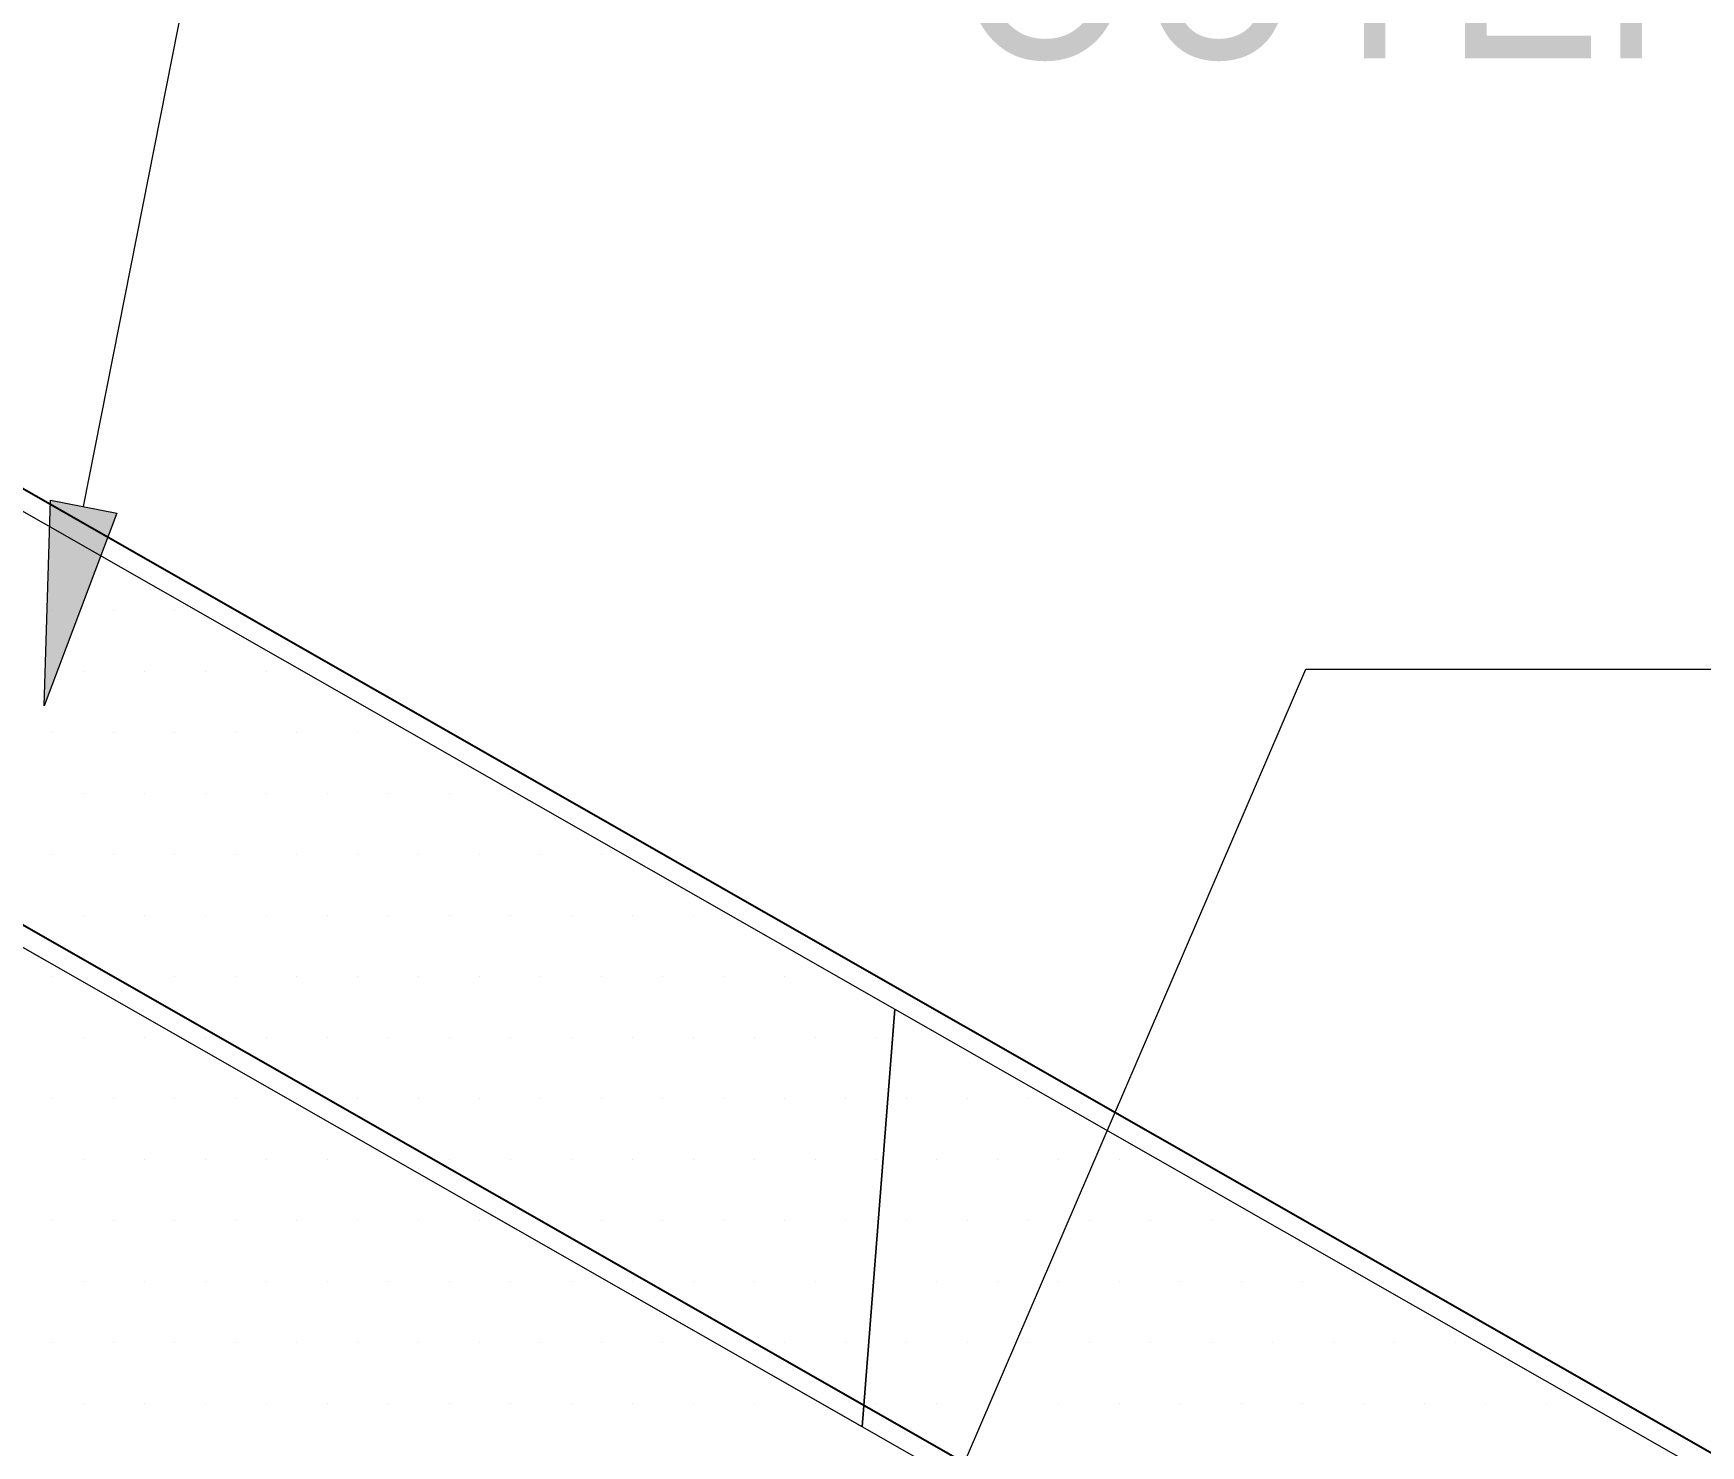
# Model space of a CAD drawing. Header units: inches. Extents: x -20.7 to 75.7, y -15.1 to 19.1.
# Drawn here: x -17.102 to -16.589, y -1.469 to -1.035 of the extents above; entities that cross this region are included whole.
import ezdxf

# ---------------------------------------------------------------- set-up
doc = ezdxf.new("R2010")
doc.units = ezdxf.units.IN
doc.header["$MEASUREMENT"] = 0
for name, color, linetype, lineweight in [('.ATI-HATCH', 7, 'Continuous', 0), ('.ATI-TEXT', 7, 'Continuous', 0), ('G-ANNO-TTLB', 7, 'Continuous', 0), ('TYVEK', 7, 'Continuous', 0)]:
    doc.layers.add(name, color=color, linetype=linetype, lineweight=lineweight)

# ---------------------------------------------------------------- blocks, each defined once
blk = doc.blocks.new('Block_403')
at = {"layer": '.ATI-TEXT', "true_color": 0x000000, "transparency": 33554687}
h = blk.add_hatch(color=18, dxfattribs=at)
h.dxf.hatch_style = 2
h.paths.add_polyline_path([(-17.07599, -1.18263), (-17.09831, -1.24195), (-17.09643, -1.1786)])
at = {"layer": '.ATI-TEXT', "color": 18, "lineweight": 0, "true_color": 0x000000}
blk.add_line((-17.08621, -1.18062), (-17.05289, -1.01179), dxfattribs=at)
at = {"layer": '.ATI-TEXT'}
blk.add_lwpolyline([(-17.07599, -1.18263), (-17.09831, -1.24195), (-17.09643, -1.1786), (-17.09643, -1.1786)], close=True, dxfattribs=at)
at = {"layer": '.ATI-TEXT', "insert": (-16.81826, -1.04362), "char_height": 0.2, "attachment_point": 7}
blk.add_mtext('\\C18;\\c0;\\FArial Narrow|b0|i0|c1;\\H0.062519;\\W1.000000;OUTER RELEASE PAPER', dxfattribs=at)
blk = doc.blocks.new('Block_404')
at = {"layer": '.ATI-TEXT', "color": 18, "lineweight": 0, "true_color": 0x000000}
for p, q in [((-16.83919, -1.53044), (-16.71019, -1.23066)), ((-16.71019, -1.23066), (-16.50322, -1.23066))]:
    blk.add_line(p, q, dxfattribs=at)
blk = doc.blocks.new('Block_501')
at = {"layer": '.ATI-HATCH'}
for points, knots in [([(-17.73611, -0.82163), (-17.73611, -0.82163), (-17.85279, -0.88913), (-17.85279, -0.88913), (-17.85279, -0.88913), (-16.84666, -1.46365), (-16.84666, -1.46365), (-16.84666, -1.46365), (-16.83667, -1.33523), (-16.83667, -1.33523), (-16.83667, -1.33523), (-17.73611, -0.82163), (-17.73611, -0.82163)], [0, 0, 0, 0, 1, 1, 1, 2, 2, 2, 3, 3, 3, 4, 4, 4, 4]), ([(-17.85279, -0.88913), (-17.85279, -0.88913), (-17.96947, -0.95664), (-17.96947, -0.95664), (-17.96947, -0.95664), (-18.08615, -1.02414), (-18.08615, -1.02414), (-18.08615, -1.02414), (-16.21898, -2.09033), (-16.21898, -2.09033), (-16.21898, -2.09033), (-15.98562, -1.95532), (-15.98562, -1.95532), (-15.98562, -1.95532), (-17.85279, -0.88913), (-17.85279, -0.88913)], [0, 0, 0, 0, 1, 1, 1, 2, 2, 2, 3, 3, 3, 4, 4, 4, 5, 5, 5, 5]), ([(-16.83667, -1.33523), (-16.83667, -1.33523), (-16.84666, -1.46365), (-16.84666, -1.46365), (-16.84666, -1.46365), (-16.24635, -1.80644), (-16.24635, -1.80644), (-16.24635, -1.80644), (-16.23636, -1.67801), (-16.23636, -1.67801), (-16.23636, -1.67801), (-16.83667, -1.33523), (-16.83667, -1.33523)], [0, 0, 0, 0, 1, 1, 1, 2, 2, 2, 3, 3, 3, 4, 4, 4, 4])]:
    blk.add_open_spline(points, degree=3, knots=knots, dxfattribs=at)
at = {"layer": '.ATI-HATCH', "color": 8, "lineweight": 0, "true_color": 0x818080}
for points in [[(-17.08626, -1.19398), (-17.08626, -1.19398), (-17.08626, -1.19398), (-17.08626, -1.19398)], [(-17.09564, -1.21273), (-17.09564, -1.21273), (-17.09564, -1.21273), (-17.09564, -1.21273)], [(-17.07688, -1.21273), (-17.07688, -1.21273), (-17.07688, -1.21273), (-17.07688, -1.21273)], [(-17.05812, -1.21273), (-17.05812, -1.21273), (-17.05812, -1.21273), (-17.05812, -1.21273)], [(-17.08626, -1.23149), (-17.08626, -1.23149), (-17.08626, -1.23149), (-17.08626, -1.23149)], [(-17.0675, -1.23149), (-17.0675, -1.23149), (-17.0675, -1.23149), (-17.0675, -1.23149)], [(-17.04875, -1.23149), (-17.04875, -1.23149), (-17.04875, -1.23149), (-17.04875, -1.23149)], [(-17.02999, -1.23149), (-17.02999, -1.23149), (-17.02999, -1.23149), (-17.02999, -1.23149)], [(-17.09564, -1.25024), (-17.09564, -1.25024), (-17.09564, -1.25024), (-17.09564, -1.25024)], [(-17.07688, -1.25024), (-17.07688, -1.25024), (-17.07688, -1.25024), (-17.07688, -1.25024)], [(-17.05812, -1.25024), (-17.05812, -1.25024), (-17.05812, -1.25024), (-17.05812, -1.25024)], [(-17.03937, -1.25024), (-17.03937, -1.25024), (-17.03937, -1.25024), (-17.03937, -1.25024)], [(-17.02061, -1.25024), (-17.02061, -1.25024), (-17.02061, -1.25024), (-17.02061, -1.25024)], [(-17.00186, -1.25024), (-17.00186, -1.25024), (-17.00186, -1.25024), (-17.00186, -1.25024)], [(-17.08626, -1.269), (-17.08626, -1.269), (-17.08626, -1.269), (-17.08626, -1.269)], [(-17.0675, -1.269), (-17.0675, -1.269), (-17.0675, -1.269), (-17.0675, -1.269)], [(-17.04875, -1.269), (-17.04875, -1.269), (-17.04875, -1.269), (-17.04875, -1.269)], [(-17.02999, -1.269), (-17.02999, -1.269), (-17.02999, -1.269), (-17.02999, -1.269)], [(-17.01124, -1.269), (-17.01124, -1.269), (-17.01124, -1.269), (-17.01124, -1.269)], [(-16.99248, -1.269), (-16.99248, -1.269), (-16.99248, -1.269), (-16.99248, -1.269)], [(-16.97372, -1.269), (-16.97372, -1.269), (-16.97372, -1.269), (-16.97372, -1.269)], [(-16.95497, -1.269), (-16.95497, -1.269), (-16.95497, -1.269), (-16.95497, -1.269)], [(-17.09564, -1.28775), (-17.09564, -1.28775), (-17.09564, -1.28775), (-17.09564, -1.28775)], [(-17.07688, -1.28775), (-17.07688, -1.28775), (-17.07688, -1.28775), (-17.07688, -1.28775)], [(-17.05812, -1.28775), (-17.05812, -1.28775), (-17.05812, -1.28775), (-17.05812, -1.28775)], [(-17.03937, -1.28775), (-17.03937, -1.28775), (-17.03937, -1.28775), (-17.03937, -1.28775)], [(-17.02061, -1.28775), (-17.02061, -1.28775), (-17.02061, -1.28775), (-17.02061, -1.28775)], [(-17.00186, -1.28775), (-17.00186, -1.28775), (-17.00186, -1.28775), (-17.00186, -1.28775)], [(-16.9831, -1.28775), (-16.9831, -1.28775), (-16.9831, -1.28775), (-16.9831, -1.28775)], [(-16.96435, -1.28775), (-16.96435, -1.28775), (-16.96435, -1.28775), (-16.96435, -1.28775)], [(-16.94559, -1.28775), (-16.94559, -1.28775), (-16.94559, -1.28775), (-16.94559, -1.28775)], [(-16.92684, -1.28775), (-16.92684, -1.28775), (-16.92684, -1.28775), (-16.92684, -1.28775)], [(-17.08626, -1.30651), (-17.08626, -1.30651), (-17.08626, -1.30651), (-17.08626, -1.30651)], [(-17.0675, -1.30651), (-17.0675, -1.30651), (-17.0675, -1.30651), (-17.0675, -1.30651)], [(-17.04875, -1.30651), (-17.04875, -1.30651), (-17.04875, -1.30651), (-17.04875, -1.30651)], [(-17.02999, -1.30651), (-17.02999, -1.30651), (-17.02999, -1.30651), (-17.02999, -1.30651)], [(-17.01124, -1.30651), (-17.01124, -1.30651), (-17.01124, -1.30651), (-17.01124, -1.30651)], [(-16.99248, -1.30651), (-16.99248, -1.30651), (-16.99248, -1.30651), (-16.99248, -1.30651)], [(-16.97372, -1.30651), (-16.97372, -1.30651), (-16.97372, -1.30651), (-16.97372, -1.30651)], [(-16.95497, -1.30651), (-16.95497, -1.30651), (-16.95497, -1.30651), (-16.95497, -1.30651)], [(-16.93621, -1.30651), (-16.93621, -1.30651), (-16.93621, -1.30651), (-16.93621, -1.30651)], [(-16.91746, -1.30651), (-16.91746, -1.30651), (-16.91746, -1.30651), (-16.91746, -1.30651)], [(-16.8987, -1.30651), (-16.8987, -1.30651), (-16.8987, -1.30651), (-16.8987, -1.30651)], [(-17.09564, -1.32527), (-17.09564, -1.32527), (-17.09564, -1.32527), (-17.09564, -1.32527)], [(-17.07688, -1.32527), (-17.07688, -1.32527), (-17.07688, -1.32527), (-17.07688, -1.32527)], [(-17.05812, -1.32527), (-17.05812, -1.32527), (-17.05812, -1.32527), (-17.05812, -1.32527)], [(-17.03937, -1.32527), (-17.03937, -1.32527), (-17.03937, -1.32527), (-17.03937, -1.32527)], [(-17.02061, -1.32527), (-17.02061, -1.32527), (-17.02061, -1.32527), (-17.02061, -1.32527)], [(-17.00186, -1.32527), (-17.00186, -1.32527), (-17.00186, -1.32527), (-17.00186, -1.32527)], [(-16.9831, -1.32527), (-16.9831, -1.32527), (-16.9831, -1.32527), (-16.9831, -1.32527)], [(-16.96435, -1.32527), (-16.96435, -1.32527), (-16.96435, -1.32527), (-16.96435, -1.32527)], [(-16.94559, -1.32527), (-16.94559, -1.32527), (-16.94559, -1.32527), (-16.94559, -1.32527)], [(-16.92684, -1.32527), (-16.92684, -1.32527), (-16.92684, -1.32527), (-16.92684, -1.32527)], [(-16.90808, -1.32527), (-16.90808, -1.32527), (-16.90808, -1.32527), (-16.90808, -1.32527)], [(-16.88932, -1.32527), (-16.88932, -1.32527), (-16.88932, -1.32527), (-16.88932, -1.32527)], [(-16.87057, -1.32527), (-16.87057, -1.32527), (-16.87057, -1.32527), (-16.87057, -1.32527)], [(-17.08626, -1.34402), (-17.08626, -1.34402), (-17.08626, -1.34402), (-17.08626, -1.34402)], [(-17.0675, -1.34402), (-17.0675, -1.34402), (-17.0675, -1.34402), (-17.0675, -1.34402)], [(-17.04875, -1.34402), (-17.04875, -1.34402), (-17.04875, -1.34402), (-17.04875, -1.34402)], [(-17.02999, -1.34402), (-17.02999, -1.34402), (-17.02999, -1.34402), (-17.02999, -1.34402)], [(-17.01124, -1.34402), (-17.01124, -1.34402), (-17.01124, -1.34402), (-17.01124, -1.34402)], [(-16.99248, -1.34402), (-16.99248, -1.34402), (-16.99248, -1.34402), (-16.99248, -1.34402)], [(-16.97372, -1.34402), (-16.97372, -1.34402), (-16.97372, -1.34402), (-16.97372, -1.34402)], [(-16.95497, -1.34402), (-16.95497, -1.34402), (-16.95497, -1.34402), (-16.95497, -1.34402)], [(-16.93621, -1.34402), (-16.93621, -1.34402), (-16.93621, -1.34402), (-16.93621, -1.34402)], [(-16.91746, -1.34402), (-16.91746, -1.34402), (-16.91746, -1.34402), (-16.91746, -1.34402)], [(-16.8987, -1.34402), (-16.8987, -1.34402), (-16.8987, -1.34402), (-16.8987, -1.34402)], [(-16.87995, -1.34402), (-16.87995, -1.34402), (-16.87995, -1.34402), (-16.87995, -1.34402)], [(-16.86119, -1.34402), (-16.86119, -1.34402), (-16.86119, -1.34402), (-16.86119, -1.34402)], [(-16.84243, -1.34402), (-16.84243, -1.34402), (-16.84243, -1.34402), (-16.84243, -1.34402)], [(-16.82368, -1.34402), (-16.82368, -1.34402), (-16.82368, -1.34402), (-16.82368, -1.34402)], [(-17.09564, -1.36278), (-17.09564, -1.36278), (-17.09564, -1.36278), (-17.09564, -1.36278)], [(-17.07688, -1.36278), (-17.07688, -1.36278), (-17.07688, -1.36278), (-17.07688, -1.36278)], [(-17.05812, -1.36278), (-17.05812, -1.36278), (-17.05812, -1.36278), (-17.05812, -1.36278)], [(-17.03937, -1.36278), (-17.03937, -1.36278), (-17.03937, -1.36278), (-17.03937, -1.36278)], [(-17.02061, -1.36278), (-17.02061, -1.36278), (-17.02061, -1.36278), (-17.02061, -1.36278)], [(-17.00186, -1.36278), (-17.00186, -1.36278), (-17.00186, -1.36278), (-17.00186, -1.36278)], [(-16.9831, -1.36278), (-16.9831, -1.36278), (-16.9831, -1.36278), (-16.9831, -1.36278)], [(-16.96435, -1.36278), (-16.96435, -1.36278), (-16.96435, -1.36278), (-16.96435, -1.36278)], [(-16.94559, -1.36278), (-16.94559, -1.36278), (-16.94559, -1.36278), (-16.94559, -1.36278)], [(-16.92684, -1.36278), (-16.92684, -1.36278), (-16.92684, -1.36278), (-16.92684, -1.36278)], [(-16.90808, -1.36278), (-16.90808, -1.36278), (-16.90808, -1.36278), (-16.90808, -1.36278)], [(-16.88932, -1.36278), (-16.88932, -1.36278), (-16.88932, -1.36278), (-16.88932, -1.36278)], [(-16.87057, -1.36278), (-16.87057, -1.36278), (-16.87057, -1.36278), (-16.87057, -1.36278)], [(-16.85181, -1.36278), (-16.85181, -1.36278), (-16.85181, -1.36278), (-16.85181, -1.36278)], [(-16.83306, -1.36278), (-16.83306, -1.36278), (-16.83306, -1.36278), (-16.83306, -1.36278)], [(-16.8143, -1.36278), (-16.8143, -1.36278), (-16.8143, -1.36278), (-16.8143, -1.36278)], [(-16.79555, -1.36278), (-16.79555, -1.36278), (-16.79555, -1.36278), (-16.79555, -1.36278)], [(-17.08626, -1.38153), (-17.08626, -1.38153), (-17.08626, -1.38153), (-17.08626, -1.38153)], [(-17.0675, -1.38153), (-17.0675, -1.38153), (-17.0675, -1.38153), (-17.0675, -1.38153)], [(-17.04875, -1.38153), (-17.04875, -1.38153), (-17.04875, -1.38153), (-17.04875, -1.38153)], [(-17.02999, -1.38153), (-17.02999, -1.38153), (-17.02999, -1.38153), (-17.02999, -1.38153)], [(-17.01124, -1.38153), (-17.01124, -1.38153), (-17.01124, -1.38153), (-17.01124, -1.38153)], [(-16.99248, -1.38153), (-16.99248, -1.38153), (-16.99248, -1.38153), (-16.99248, -1.38153)], [(-16.97372, -1.38153), (-16.97372, -1.38153), (-16.97372, -1.38153), (-16.97372, -1.38153)], [(-16.95497, -1.38153), (-16.95497, -1.38153), (-16.95497, -1.38153), (-16.95497, -1.38153)], [(-16.93621, -1.38153), (-16.93621, -1.38153), (-16.93621, -1.38153), (-16.93621, -1.38153)], [(-16.91746, -1.38153), (-16.91746, -1.38153), (-16.91746, -1.38153), (-16.91746, -1.38153)], [(-16.8987, -1.38153), (-16.8987, -1.38153), (-16.8987, -1.38153), (-16.8987, -1.38153)], [(-16.87995, -1.38153), (-16.87995, -1.38153), (-16.87995, -1.38153), (-16.87995, -1.38153)], [(-16.86119, -1.38153), (-16.86119, -1.38153), (-16.86119, -1.38153), (-16.86119, -1.38153)], [(-16.84243, -1.38153), (-16.84243, -1.38153), (-16.84243, -1.38153), (-16.84243, -1.38153)], [(-16.82368, -1.38153), (-16.82368, -1.38153), (-16.82368, -1.38153), (-16.82368, -1.38153)], [(-16.80492, -1.38153), (-16.80492, -1.38153), (-16.80492, -1.38153), (-16.80492, -1.38153)], [(-16.78617, -1.38153), (-16.78617, -1.38153), (-16.78617, -1.38153), (-16.78617, -1.38153)], [(-16.76741, -1.38153), (-16.76741, -1.38153), (-16.76741, -1.38153), (-16.76741, -1.38153)], [(-17.09564, -1.40029), (-17.09564, -1.40029), (-17.09564, -1.40029), (-17.09564, -1.40029)], [(-17.07688, -1.40029), (-17.07688, -1.40029), (-17.07688, -1.40029), (-17.07688, -1.40029)], [(-17.05812, -1.40029), (-17.05812, -1.40029), (-17.05812, -1.40029), (-17.05812, -1.40029)], [(-17.03937, -1.40029), (-17.03937, -1.40029), (-17.03937, -1.40029), (-17.03937, -1.40029)], [(-17.02061, -1.40029), (-17.02061, -1.40029), (-17.02061, -1.40029), (-17.02061, -1.40029)], [(-17.00186, -1.40029), (-17.00186, -1.40029), (-17.00186, -1.40029), (-17.00186, -1.40029)], [(-16.9831, -1.40029), (-16.9831, -1.40029), (-16.9831, -1.40029), (-16.9831, -1.40029)], [(-16.96435, -1.40029), (-16.96435, -1.40029), (-16.96435, -1.40029), (-16.96435, -1.40029)], [(-16.94559, -1.40029), (-16.94559, -1.40029), (-16.94559, -1.40029), (-16.94559, -1.40029)], [(-16.92684, -1.40029), (-16.92684, -1.40029), (-16.92684, -1.40029), (-16.92684, -1.40029)], [(-16.90808, -1.40029), (-16.90808, -1.40029), (-16.90808, -1.40029), (-16.90808, -1.40029)], [(-16.88932, -1.40029), (-16.88932, -1.40029), (-16.88932, -1.40029), (-16.88932, -1.40029)], [(-16.87057, -1.40029), (-16.87057, -1.40029), (-16.87057, -1.40029), (-16.87057, -1.40029)], [(-16.85181, -1.40029), (-16.85181, -1.40029), (-16.85181, -1.40029), (-16.85181, -1.40029)], [(-16.83306, -1.40029), (-16.83306, -1.40029), (-16.83306, -1.40029), (-16.83306, -1.40029)], [(-16.8143, -1.40029), (-16.8143, -1.40029), (-16.8143, -1.40029), (-16.8143, -1.40029)], [(-16.79555, -1.40029), (-16.79555, -1.40029), (-16.79555, -1.40029), (-16.79555, -1.40029)], [(-16.77679, -1.40029), (-16.77679, -1.40029), (-16.77679, -1.40029), (-16.77679, -1.40029)], [(-16.75803, -1.40029), (-16.75803, -1.40029), (-16.75803, -1.40029), (-16.75803, -1.40029)], [(-16.73928, -1.40029), (-16.73928, -1.40029), (-16.73928, -1.40029), (-16.73928, -1.40029)], [(-17.08626, -1.41904), (-17.08626, -1.41904), (-17.08626, -1.41904), (-17.08626, -1.41904)], [(-17.0675, -1.41904), (-17.0675, -1.41904), (-17.0675, -1.41904), (-17.0675, -1.41904)], [(-17.04875, -1.41904), (-17.04875, -1.41904), (-17.04875, -1.41904), (-17.04875, -1.41904)], [(-17.02999, -1.41904), (-17.02999, -1.41904), (-17.02999, -1.41904), (-17.02999, -1.41904)], [(-17.01124, -1.41904), (-17.01124, -1.41904), (-17.01124, -1.41904), (-17.01124, -1.41904)], [(-16.99248, -1.41904), (-16.99248, -1.41904), (-16.99248, -1.41904), (-16.99248, -1.41904)], [(-16.97372, -1.41904), (-16.97372, -1.41904), (-16.97372, -1.41904), (-16.97372, -1.41904)], [(-16.95497, -1.41904), (-16.95497, -1.41904), (-16.95497, -1.41904), (-16.95497, -1.41904)], [(-16.93621, -1.41904), (-16.93621, -1.41904), (-16.93621, -1.41904), (-16.93621, -1.41904)], [(-16.91746, -1.41904), (-16.91746, -1.41904), (-16.91746, -1.41904), (-16.91746, -1.41904)], [(-16.8987, -1.41904), (-16.8987, -1.41904), (-16.8987, -1.41904), (-16.8987, -1.41904)], [(-16.87995, -1.41904), (-16.87995, -1.41904), (-16.87995, -1.41904), (-16.87995, -1.41904)], [(-16.86119, -1.41904), (-16.86119, -1.41904), (-16.86119, -1.41904), (-16.86119, -1.41904)], [(-16.84243, -1.41904), (-16.84243, -1.41904), (-16.84243, -1.41904), (-16.84243, -1.41904)], [(-16.82368, -1.41904), (-16.82368, -1.41904), (-16.82368, -1.41904), (-16.82368, -1.41904)], [(-16.80492, -1.41904), (-16.80492, -1.41904), (-16.80492, -1.41904), (-16.80492, -1.41904)], [(-16.78617, -1.41904), (-16.78617, -1.41904), (-16.78617, -1.41904), (-16.78617, -1.41904)], [(-16.76741, -1.41904), (-16.76741, -1.41904), (-16.76741, -1.41904), (-16.76741, -1.41904)], [(-16.74866, -1.41904), (-16.74866, -1.41904), (-16.74866, -1.41904), (-16.74866, -1.41904)], [(-16.7299, -1.41904), (-16.7299, -1.41904), (-16.7299, -1.41904), (-16.7299, -1.41904)], [(-16.71115, -1.41904), (-16.71115, -1.41904), (-16.71115, -1.41904), (-16.71115, -1.41904)], [(-16.69239, -1.41904), (-16.69239, -1.41904), (-16.69239, -1.41904), (-16.69239, -1.41904)], [(-17.09564, -1.4378), (-17.09564, -1.4378), (-17.09564, -1.4378), (-17.09564, -1.4378)], [(-17.07688, -1.4378), (-17.07688, -1.4378), (-17.07688, -1.4378), (-17.07688, -1.4378)], [(-17.05812, -1.4378), (-17.05812, -1.4378), (-17.05812, -1.4378), (-17.05812, -1.4378)], [(-17.03937, -1.4378), (-17.03937, -1.4378), (-17.03937, -1.4378), (-17.03937, -1.4378)], [(-17.02061, -1.4378), (-17.02061, -1.4378), (-17.02061, -1.4378), (-17.02061, -1.4378)], [(-17.00186, -1.4378), (-17.00186, -1.4378), (-17.00186, -1.4378), (-17.00186, -1.4378)], [(-16.9831, -1.4378), (-16.9831, -1.4378), (-16.9831, -1.4378), (-16.9831, -1.4378)], [(-16.96435, -1.4378), (-16.96435, -1.4378), (-16.96435, -1.4378), (-16.96435, -1.4378)], [(-16.94559, -1.4378), (-16.94559, -1.4378), (-16.94559, -1.4378), (-16.94559, -1.4378)], [(-16.92684, -1.4378), (-16.92684, -1.4378), (-16.92684, -1.4378), (-16.92684, -1.4378)], [(-16.90808, -1.4378), (-16.90808, -1.4378), (-16.90808, -1.4378), (-16.90808, -1.4378)], [(-16.88932, -1.4378), (-16.88932, -1.4378), (-16.88932, -1.4378), (-16.88932, -1.4378)], [(-16.87057, -1.4378), (-16.87057, -1.4378), (-16.87057, -1.4378), (-16.87057, -1.4378)], [(-16.85181, -1.4378), (-16.85181, -1.4378), (-16.85181, -1.4378), (-16.85181, -1.4378)], [(-16.83306, -1.4378), (-16.83306, -1.4378), (-16.83306, -1.4378), (-16.83306, -1.4378)], [(-16.8143, -1.4378), (-16.8143, -1.4378), (-16.8143, -1.4378), (-16.8143, -1.4378)], [(-16.79555, -1.4378), (-16.79555, -1.4378), (-16.79555, -1.4378), (-16.79555, -1.4378)], [(-16.77679, -1.4378), (-16.77679, -1.4378), (-16.77679, -1.4378), (-16.77679, -1.4378)], [(-16.75803, -1.4378), (-16.75803, -1.4378), (-16.75803, -1.4378), (-16.75803, -1.4378)], [(-16.73928, -1.4378), (-16.73928, -1.4378), (-16.73928, -1.4378), (-16.73928, -1.4378)], [(-16.72052, -1.4378), (-16.72052, -1.4378), (-16.72052, -1.4378), (-16.72052, -1.4378)], [(-16.70177, -1.4378), (-16.70177, -1.4378), (-16.70177, -1.4378), (-16.70177, -1.4378)], [(-16.68301, -1.4378), (-16.68301, -1.4378), (-16.68301, -1.4378), (-16.68301, -1.4378)], [(-16.66426, -1.4378), (-16.66426, -1.4378), (-16.66426, -1.4378), (-16.66426, -1.4378)], [(-17.08626, -1.45655), (-17.08626, -1.45655), (-17.08626, -1.45655), (-17.08626, -1.45655)], [(-17.0675, -1.45655), (-17.0675, -1.45655), (-17.0675, -1.45655), (-17.0675, -1.45655)], [(-17.04875, -1.45655), (-17.04875, -1.45655), (-17.04875, -1.45655), (-17.04875, -1.45655)], [(-17.02999, -1.45655), (-17.02999, -1.45655), (-17.02999, -1.45655), (-17.02999, -1.45655)], [(-17.01124, -1.45655), (-17.01124, -1.45655), (-17.01124, -1.45655), (-17.01124, -1.45655)], [(-16.99248, -1.45655), (-16.99248, -1.45655), (-16.99248, -1.45655), (-16.99248, -1.45655)], [(-16.97372, -1.45655), (-16.97372, -1.45655), (-16.97372, -1.45655), (-16.97372, -1.45655)], [(-16.95497, -1.45655), (-16.95497, -1.45655), (-16.95497, -1.45655), (-16.95497, -1.45655)], [(-16.93621, -1.45655), (-16.93621, -1.45655), (-16.93621, -1.45655), (-16.93621, -1.45655)], [(-16.91746, -1.45655), (-16.91746, -1.45655), (-16.91746, -1.45655), (-16.91746, -1.45655)], [(-16.8987, -1.45655), (-16.8987, -1.45655), (-16.8987, -1.45655), (-16.8987, -1.45655)], [(-16.87995, -1.45655), (-16.87995, -1.45655), (-16.87995, -1.45655), (-16.87995, -1.45655)], [(-16.86119, -1.45655), (-16.86119, -1.45655), (-16.86119, -1.45655), (-16.86119, -1.45655)], [(-16.84243, -1.45655), (-16.84243, -1.45655), (-16.84243, -1.45655), (-16.84243, -1.45655)], [(-16.82368, -1.45655), (-16.82368, -1.45655), (-16.82368, -1.45655), (-16.82368, -1.45655)], [(-16.80492, -1.45655), (-16.80492, -1.45655), (-16.80492, -1.45655), (-16.80492, -1.45655)], [(-16.78617, -1.45655), (-16.78617, -1.45655), (-16.78617, -1.45655), (-16.78617, -1.45655)], [(-16.76741, -1.45655), (-16.76741, -1.45655), (-16.76741, -1.45655), (-16.76741, -1.45655)], [(-16.74866, -1.45655), (-16.74866, -1.45655), (-16.74866, -1.45655), (-16.74866, -1.45655)], [(-16.7299, -1.45655), (-16.7299, -1.45655), (-16.7299, -1.45655), (-16.7299, -1.45655)], [(-16.71115, -1.45655), (-16.71115, -1.45655), (-16.71115, -1.45655), (-16.71115, -1.45655)], [(-16.69239, -1.45655), (-16.69239, -1.45655), (-16.69239, -1.45655), (-16.69239, -1.45655)], [(-16.67363, -1.45655), (-16.67363, -1.45655), (-16.67363, -1.45655), (-16.67363, -1.45655)], [(-16.65488, -1.45655), (-16.65488, -1.45655), (-16.65488, -1.45655), (-16.65488, -1.45655)], [(-16.63612, -1.45655), (-16.63612, -1.45655), (-16.63612, -1.45655), (-16.63612, -1.45655)]]:
    blk.add_open_spline(points, degree=3, dxfattribs=at)

msp = doc.modelspace()

# ---------------------------------------------------------------- hatches: boundary and pattern name
at = {"layer": 'G-ANNO-TTLB', "true_color": 0xb9529f, "transparency": 33554687}
h = msp.add_hatch(color=233, dxfattribs=at)
edge = h.paths.add_edge_path()
edge.add_spline(control_points=[(20.03424, -15.13455), (20.03424, -15.13455), (-20.6658, -15.13455), (-20.6658, -15.13455), (-20.6658, -15.13455), (-20.6658, 19.00075), (-20.6658, 19.00075), (-20.6658, 19.00075), (20.03424, 19.00075), (20.03424, 19.00075), (20.03424, 19.00075), (20.03424, -15.13455), (20.03424, -15.13455)], knot_values=[0, 0, 0, 0, 1, 1, 1, 2, 2, 2, 3, 3, 3, 4, 4, 4, 4], degree=3, periodic=0)
edge = h.paths.add_edge_path()
edge.add_spline(control_points=[(-20.54076, 18.87571), (-20.54076, 18.87571), (-20.54076, -15.00951), (-20.54076, -15.00951), (-20.54076, -15.00951), (19.9092, -15.00951), (19.9092, -15.00951), (19.9092, -15.00951), (19.9092, 18.87571), (19.9092, 18.87571), (19.9092, 18.87571), (-20.54076, 18.87571), (-20.54076, 18.87571)], knot_values=[0, 0, 0, 0, 1, 1, 1, 2, 2, 2, 3, 3, 3, 4, 4, 4, 4], degree=3, periodic=0)
edge.add_line((-20.54076, 18.87571), (-20.54076, 18.87571))

# ---------------------------------------------------------------- linework, layer by layer
at = {"layer": 'G-ANNO-TTLB'}
for points in [[(20.03424, -15.13455), (20.03424, -15.13455), (-20.6658, -15.13455), (-20.6658, -15.13455), (-20.6658, -15.13455), (-20.6658, 19.00075), (-20.6658, 19.00075), (-20.6658, 19.00075), (20.03424, 19.00075), (20.03424, 19.00075), (20.03424, 19.00075), (20.03424, -15.13455), (20.03424, -15.13455)], [(-20.54076, 18.87571), (-20.54076, 18.87571), (-20.54076, -15.00951), (-20.54076, -15.00951), (-20.54076, -15.00951), (19.9092, -15.00951), (19.9092, -15.00951), (19.9092, -15.00951), (19.9092, 18.87571), (19.9092, 18.87571), (19.9092, 18.87571), (-20.54076, 18.87571), (-20.54076, 18.87571)]]:
    msp.add_open_spline(points, degree=3, knots=[0, 0, 0, 0, 1, 1, 1, 2, 2, 2, 3, 3, 3, 4, 4, 4, 4], dxfattribs=at)
at = {"layer": 'TYVEK', "color": 4, "lineweight": 25, "true_color": 0x00ffff}
for p, q in [((-15.86447, -1.88351), (-17.73163, -0.81732)), ((-15.98115, -1.95102), (-17.84831, -0.88483))]:
    msp.add_line(p, q, dxfattribs=at)

# ---------------------------------------------------------------- block references
at = {"layer": '.ATI-HATCH'}
msp.add_blockref('Block_501', (0, 0), dxfattribs=at)
at = {"layer": '.ATI-TEXT'}
for name in ['Block_403', 'Block_404']:
    msp.add_blockref(name, (0, 0), dxfattribs=at)

doc.saveas('drawing.dxf')
